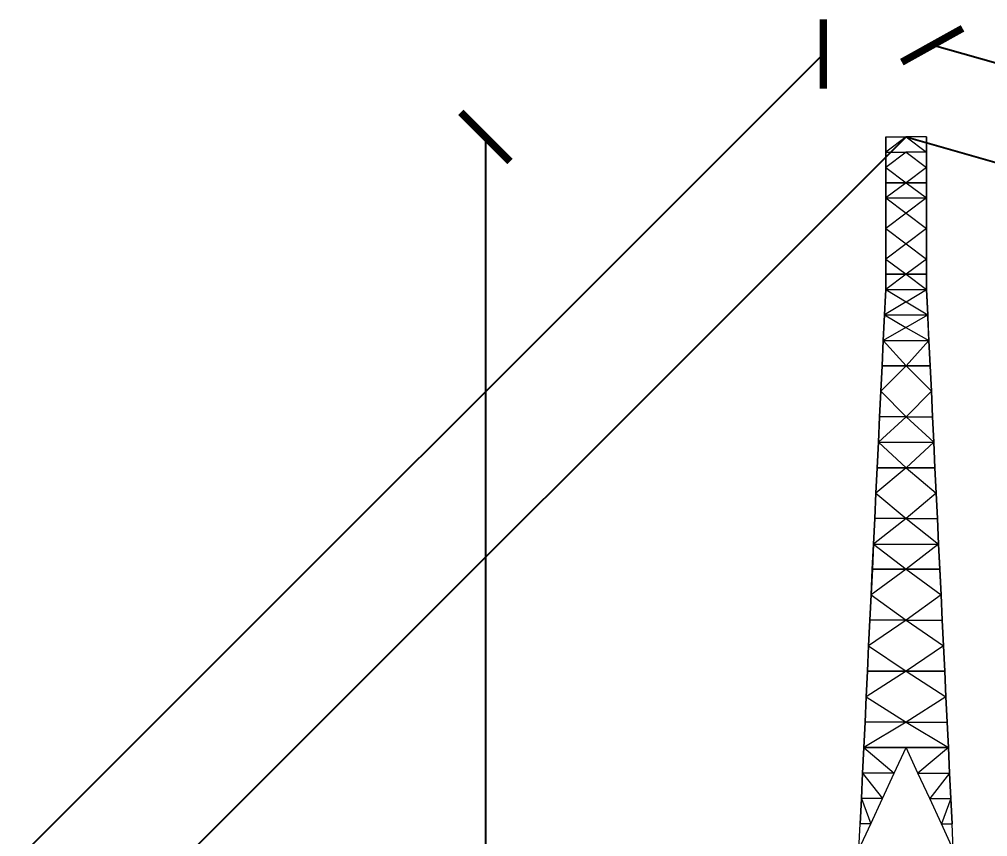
# Model space of a CAD drawing. Header units: millimetres. Extents: x 674 to 5889, y -153 to 3954.
# Drawn here: x 1810.96 to 1860.22, y 1740.87 to 1782.48 of the extents above; entities that cross this region are included whole.
import ezdxf

# ---------------------------------------------------------------- set-up
doc = ezdxf.new("R2010")
doc.units = ezdxf.units.MM
doc.layers.add('Dimensions', color=7, linetype='Continuous')
doc.layers.add('Ropes', color=3, linetype='Continuous')
doc.layers.add('Towers', color=1, linetype='Continuous', lineweight=0)
doc.styles.get("Standard").update_dxf_attribs({"font": 'arial.ttf'})
doc.dimstyles.new('ISO-25', dxfattribs={"dimtxt": 2.5, "dimasz": 2.5, "dimexe": 1.25, "dimexo": 0.625, "dimtad": 1, "dimtxsty": 'Standard', "dimcen": 2.5, "dimadec": 0, "dimazin": 0, "dimtfac": 1, "dimtmove": 0, "dimatfit": 3, "dimfxl": 1, "dimarcsym": 0})

# ---------------------------------------------------------------- blocks, each defined once
blk = doc.blocks.new('_ArchTick')
at = {"color": 0, "linetype": 'ByBlock', "const_width": 0.15}
blk.add_lwpolyline([(-0.5, -0.5), (0.5, 0.5)], dxfattribs=at)
blk = doc.blocks.new('*D10')
at = {"layer": 'Defpoints', "color": 0, "transparency": 16777216}
for p in [(1856.072, 1776.501), (1834.668, 1661.501), (1856.072, 1661.501)]:
    blk.add_point(p, dxfattribs=at)
at = {"layer": 'Dimensions', "color": 0, "lineweight": -2, "transparency": 16777216}
blk.add_line((1834.668, 1776.501), (1834.668, 1661.501), dxfattribs=at)
at = {"layer": 'Dimensions', "color": 0, "lineweight": -2, "transparency": 16777216, "xscale": 2.5, "yscale": 2.5, "zscale": 2.5}
for p, rotation in [((1834.668, 1776.501), 90), ((1834.668, 1661.501), 270)]:
    blk.add_blockref('_ArchTick', p, dxfattribs=dict(at, rotation=rotation))
at = {"layer": 'Dimensions', "color": 0, "transparency": 16777216, "insert": (1831.745, 1719.001), "char_height": 4.5, "attachment_point": 5, "rotation": 90}
blk.add_mtext('115m', dxfattribs=at)
blk = doc.blocks.new('*D12')
at = {"layer": 'Defpoints', "color": 0, "transparency": 16777216}
for p in [(1857.4, 1781.166), (1856.072, 1776.501), (1970.972, 1743.801)]:
    blk.add_point(p, dxfattribs=at)
at = {"layer": 'Dimensions', "color": 0, "lineweight": -2, "transparency": 16777216}
blk.add_line((1972.3, 1748.466), (1857.4, 1781.166), dxfattribs=at)
at = {"layer": 'Dimensions', "color": 0, "lineweight": -2, "transparency": 16777216, "xscale": 2.5, "yscale": 2.5, "zscale": 2.5}
for p, rotation in [((1857.4, 1781.166), 164.1138960194551), ((1972.3, 1748.466), 344.1138960194551)]:
    blk.add_blockref('_ArchTick', p, dxfattribs=dict(at, rotation=rotation))
at = {"layer": 'Dimensions', "color": 0, "transparency": 16777216, "insert": (1915.65, 1767.627), "char_height": 4.5, "attachment_point": 5, "rotation": 344.1139}
blk.add_mtext('119.5m', dxfattribs=at)
blk = doc.blocks.new('*D13')
at = {"layer": 'Defpoints', "color": 0, "transparency": 16777216}
for p in [(1970.972, 1754.001), (1855.33, 1721.966), (1856.072, 1719.494)]:
    blk.add_point(p, dxfattribs=at)
at = {"layer": 'Dimensions', "color": 0, "lineweight": -2, "transparency": 16777216}
blk.add_line((1970.23, 1756.473), (1855.33, 1721.966), dxfattribs=at)
at = {"layer": 'Dimensions', "color": 0, "lineweight": -2, "transparency": 16777216, "xscale": 2.5, "yscale": 2.5, "zscale": 2.5}
for p, rotation in [((1970.23, 1756.473), 16.71614301521846), ((1855.33, 1721.966), 196.7161430152185)]:
    blk.add_blockref('_ArchTick', p, dxfattribs=dict(at, rotation=rotation))
at = {"layer": 'Dimensions', "color": 0, "transparency": 16777216, "insert": (1911.939, 1742.018), "char_height": 4.5, "attachment_point": 5, "rotation": 16.7161}
blk.add_mtext('120m', dxfattribs=at)
blk = doc.blocks.new('*D20')
at = {"layer": 'Defpoints', "color": 0, "transparency": 16777216}
for p in [(1851.857, 1780.717), (1856.072, 1776.501), (1741.072, 1661.501)]:
    blk.add_point(p, dxfattribs=at)
at = {"layer": 'Dimensions', "color": 0, "lineweight": -2, "transparency": 16777216}
blk.add_line((1736.857, 1665.717), (1851.857, 1780.717), dxfattribs=at)
at = {"layer": 'Dimensions', "color": 0, "lineweight": -2, "transparency": 16777216, "xscale": 2.5, "yscale": 2.5, "zscale": 2.5}
for p, rotation in [((1851.857, 1780.717), 44.99999999999603), ((1736.857, 1665.717), 224.999999999996)]:
    blk.add_blockref('_ArchTick', p, dxfattribs=dict(at, rotation=rotation))
at = {"layer": 'Dimensions', "color": 0, "transparency": 16777216, "insert": (1792.29, 1725.284), "char_height": 4.5, "attachment_point": 5, "rotation": 45}
blk.add_mtext('162.6m', dxfattribs=at)

msp = doc.modelspace()

# ---------------------------------------------------------------- linework, layer by layer
at = {"layer": 'Ropes'}
for q in [(1741.072, 1661.501), (1970.972, 1743.801)]:
    msp.add_line((1856.072, 1776.501), q, dxfattribs=at)
at = {"layer": 'Towers'}
for p, q in [((1856.072, 1776.501), (1855.036, 1775.724)), ((1855.036, 1776.501), (1856.072, 1776.501)), ((1856.072, 1776.501), (1855.036, 1775.724)), ((1855.036, 1776.501), (1856.072, 1776.501)), ((1855.036, 1776.501), (1855.036, 1775.724)), ((1855.036, 1775.724), (1855.036, 1776.501)), ((1855.036, 1776.501), (1855.036, 1775.724)), ((1855.036, 1775.724), (1855.036, 1776.501)), ((1856.072, 1776.501), (1857.109, 1775.724)), ((1857.109, 1776.501), (1856.072, 1776.501)), ((1856.072, 1776.501), (1857.109, 1775.724)), ((1857.109, 1776.501), (1856.072, 1776.501)), ((1857.109, 1776.501), (1857.109, 1775.724)), ((1857.109, 1775.724), (1857.109, 1776.501)), ((1857.109, 1776.501), (1857.109, 1775.724)), ((1857.109, 1775.724), (1857.109, 1776.501)), ((1856.072, 1775.724), (1855.036, 1774.946)), ((1855.036, 1775.724), (1856.072, 1775.724)), ((1856.072, 1775.724), (1855.036, 1774.946)), ((1855.036, 1775.724), (1856.072, 1775.724)), ((1855.036, 1775.724), (1855.036, 1774.946)), ((1855.036, 1774.946), (1855.036, 1775.724)), ((1855.036, 1775.724), (1855.036, 1774.946)), ((1855.036, 1774.946), (1855.036, 1775.724)), ((1856.072, 1775.724), (1857.109, 1774.946)), ((1857.109, 1775.724), (1856.072, 1775.724)), ((1856.072, 1775.724), (1857.109, 1774.946)), ((1857.109, 1775.724), (1856.072, 1775.724)), ((1857.109, 1775.724), (1857.109, 1774.946)), ((1857.109, 1774.946), (1857.109, 1775.724)), ((1857.109, 1775.724), (1857.109, 1774.946)), ((1857.109, 1774.946), (1857.109, 1775.724)), ((1855.036, 1774.946), (1856.072, 1774.169)), ((1855.036, 1774.946), (1856.072, 1774.169)), ((1855.036, 1774.946), (1855.036, 1774.169)), ((1855.036, 1774.169), (1855.036, 1774.946)), ((1855.036, 1774.946), (1855.036, 1774.169)), ((1855.036, 1774.169), (1855.036, 1774.946)), ((1857.109, 1774.946), (1856.072, 1774.169)), ((1857.109, 1774.946), (1856.072, 1774.169)), ((1857.109, 1774.946), (1857.109, 1774.169)), ((1857.109, 1774.169), (1857.109, 1774.946)), ((1857.109, 1774.946), (1857.109, 1774.169)), ((1857.109, 1774.169), (1857.109, 1774.946)), ((1856.072, 1774.169), (1855.036, 1774.169)), ((1855.036, 1774.169), (1856.072, 1774.169)), ((1855.036, 1774.169), (1856.072, 1774.169)), ((1856.072, 1774.169), (1855.036, 1773.392)), ((1855.036, 1774.169), (1856.072, 1774.169)), ((1856.072, 1774.169), (1855.036, 1773.392)), ((1855.036, 1774.169), (1855.036, 1773.392)), ((1855.036, 1773.392), (1855.036, 1774.169)), ((1855.036, 1774.169), (1855.036, 1773.392)), ((1855.036, 1773.392), (1855.036, 1774.169)), ((1857.109, 1774.169), (1856.072, 1774.169)), ((1856.072, 1774.169), (1857.109, 1774.169)), ((1856.072, 1774.169), (1857.109, 1774.169)), ((1856.072, 1774.169), (1857.109, 1773.392)), ((1856.072, 1774.169), (1857.109, 1774.169)), ((1856.072, 1774.169), (1857.109, 1773.392)), ((1857.109, 1774.169), (1857.109, 1773.392)), ((1857.109, 1773.392), (1857.109, 1774.169)), ((1857.109, 1774.169), (1857.109, 1773.392)), ((1857.109, 1773.392), (1857.109, 1774.169)), ((1855.036, 1773.392), (1857.109, 1773.392)), ((1855.036, 1773.392), (1856.072, 1772.614)), ((1855.036, 1773.392), (1857.109, 1773.392)), ((1855.036, 1773.392), (1856.072, 1772.614)), ((1855.036, 1773.392), (1855.036, 1772.614)), ((1855.036, 1771.837), (1855.036, 1773.392)), ((1855.036, 1773.392), (1855.036, 1772.614)), ((1855.036, 1771.837), (1855.036, 1773.392)), ((1857.109, 1773.392), (1856.072, 1772.614)), ((1857.109, 1773.392), (1856.072, 1772.614)), ((1857.109, 1773.392), (1857.109, 1772.614)), ((1857.109, 1771.837), (1857.109, 1773.392)), ((1857.109, 1773.392), (1857.109, 1772.614)), ((1857.109, 1771.837), (1857.109, 1773.392)), ((1856.072, 1772.614), (1855.036, 1771.837)), ((1856.072, 1772.614), (1855.036, 1771.837)), ((1855.036, 1772.614), (1855.036, 1771.837)), ((1855.036, 1772.614), (1855.036, 1771.837)), ((1856.072, 1772.614), (1857.109, 1771.837)), ((1856.072, 1772.614), (1857.109, 1771.837)), ((1857.109, 1772.614), (1857.109, 1771.837)), ((1857.109, 1772.614), (1857.109, 1771.837)), ((1855.036, 1771.837), (1856.072, 1771.06)), ((1855.036, 1771.837), (1856.072, 1771.06)), ((1855.036, 1771.837), (1855.036, 1771.06)), ((1855.036, 1770.282), (1855.036, 1771.837)), ((1855.036, 1771.837), (1855.036, 1771.06)), ((1855.036, 1770.282), (1855.036, 1771.837)), ((1857.109, 1771.837), (1856.072, 1771.06)), ((1857.109, 1771.837), (1856.072, 1771.06)), ((1857.109, 1771.837), (1857.109, 1771.06)), ((1857.109, 1770.282), (1857.109, 1771.837)), ((1857.109, 1771.837), (1857.109, 1771.06)), ((1857.109, 1770.282), (1857.109, 1771.837)), ((1856.072, 1771.06), (1855.036, 1770.282)), ((1856.072, 1771.06), (1855.036, 1770.282)), ((1855.036, 1771.06), (1855.036, 1770.282)), ((1855.036, 1771.06), (1855.036, 1770.282)), ((1856.072, 1771.06), (1857.109, 1770.282)), ((1856.072, 1771.06), (1857.109, 1770.282)), ((1857.109, 1771.06), (1857.109, 1770.282)), ((1857.109, 1771.06), (1857.109, 1770.282)), ((1855.036, 1770.282), (1856.072, 1769.505)), ((1855.036, 1770.282), (1856.072, 1769.505)), ((1855.036, 1770.282), (1855.036, 1769.505)), ((1855.036, 1769.505), (1855.036, 1770.282)), ((1855.036, 1770.282), (1855.036, 1769.505)), ((1855.036, 1769.505), (1855.036, 1770.282)), ((1857.109, 1770.282), (1856.072, 1769.505)), ((1857.109, 1770.282), (1856.072, 1769.505)), ((1857.109, 1770.282), (1857.109, 1769.505)), ((1857.109, 1769.505), (1857.109, 1770.282)), ((1857.109, 1770.282), (1857.109, 1769.505)), ((1857.109, 1769.505), (1857.109, 1770.282)), ((1856.072, 1769.505), (1855.036, 1769.505)), ((1855.036, 1769.505), (1856.072, 1769.505)), ((1856.072, 1769.505), (1855.036, 1768.728)), ((1856.072, 1769.505), (1855.036, 1769.505)), ((1856.072, 1769.505), (1855.036, 1768.728)), ((1856.072, 1769.505), (1855.036, 1769.505)), ((1855.036, 1769.505), (1855.036, 1768.728)), ((1855.036, 1768.728), (1855.036, 1769.505)), ((1855.036, 1769.505), (1855.036, 1768.728)), ((1855.036, 1768.728), (1855.036, 1769.505)), ((1857.109, 1769.505), (1856.072, 1769.505)), ((1856.072, 1769.505), (1857.109, 1769.505)), ((1856.072, 1769.505), (1857.109, 1768.728)), ((1856.072, 1769.505), (1857.109, 1769.505)), ((1856.072, 1769.505), (1857.109, 1768.728)), ((1856.072, 1769.505), (1857.109, 1769.505)), ((1857.109, 1769.505), (1857.109, 1768.728)), ((1857.109, 1768.728), (1857.109, 1769.505)), ((1857.109, 1769.505), (1857.109, 1768.728)), ((1857.109, 1768.728), (1857.109, 1769.505)), ((1854.974, 1767.432), (1855.036, 1768.728)), ((1854.974, 1767.432), (1855.036, 1768.728)), ((1855.006, 1768.1), (1855.036, 1768.728)), ((1855.036, 1768.728), (1855.006, 1768.1)), ((1855.036, 1768.728), (1857.109, 1768.728)), ((1855.036, 1768.728), (1856.074, 1768.1)), ((1855.036, 1768.728), (1857.109, 1768.728)), ((1855.036, 1768.728), (1856.074, 1768.1)), ((1856.074, 1768.1), (1857.109, 1768.728)), ((1856.074, 1768.1), (1857.109, 1768.728)), ((1857.139, 1768.1), (1857.109, 1768.728)), ((1857.171, 1767.432), (1857.109, 1768.728)), ((1857.109, 1768.728), (1857.139, 1768.1)), ((1857.171, 1767.432), (1857.109, 1768.728)), ((1856.074, 1768.1), (1854.974, 1767.432)), ((1856.074, 1768.1), (1854.974, 1767.432)), ((1855.006, 1768.1), (1854.974, 1767.432)), ((1855.006, 1768.1), (1854.974, 1767.432)), ((1856.074, 1768.1), (1857.171, 1767.432)), ((1856.074, 1768.1), (1857.171, 1767.432)), ((1857.139, 1768.1), (1857.171, 1767.432)), ((1857.139, 1768.1), (1857.171, 1767.432)), ((1854.912, 1766.136), (1854.974, 1767.432)), ((1854.912, 1766.136), (1854.974, 1767.432)), ((1854.944, 1766.799), (1854.974, 1767.432)), ((1854.974, 1767.432), (1854.944, 1766.799)), ((1854.974, 1767.432), (1857.171, 1767.432)), ((1854.974, 1767.432), (1856.063, 1766.799)), ((1854.974, 1767.432), (1857.171, 1767.432)), ((1854.974, 1767.432), (1856.063, 1766.799)), ((1856.063, 1766.799), (1857.171, 1767.432)), ((1856.063, 1766.799), (1857.171, 1767.432)), ((1857.201, 1766.799), (1857.171, 1767.432)), ((1857.233, 1766.136), (1857.171, 1767.432)), ((1857.171, 1767.432), (1857.201, 1766.799)), ((1857.233, 1766.136), (1857.171, 1767.432)), ((1856.063, 1766.799), (1854.912, 1766.136)), ((1856.063, 1766.799), (1854.912, 1766.136)), ((1854.944, 1766.799), (1854.912, 1766.136)), ((1854.944, 1766.799), (1854.912, 1766.136)), ((1856.063, 1766.799), (1857.233, 1766.136)), ((1856.063, 1766.799), (1857.233, 1766.136)), ((1857.201, 1766.799), (1857.233, 1766.136)), ((1857.201, 1766.799), (1857.233, 1766.136)), ((1854.912, 1766.136), (1854.85, 1764.843)), ((1854.85, 1764.841), (1854.912, 1766.136)), ((1854.912, 1766.136), (1854.85, 1764.843)), ((1854.85, 1764.841), (1854.912, 1766.136)), ((1854.912, 1766.136), (1857.233, 1766.136)), ((1854.912, 1766.136), (1856.072, 1764.843)), ((1854.912, 1766.136), (1857.233, 1766.136)), ((1854.912, 1766.136), (1856.072, 1764.843)), ((1857.233, 1766.136), (1856.072, 1764.843)), ((1857.233, 1766.136), (1856.072, 1764.843)), ((1857.233, 1766.136), (1857.295, 1764.843)), ((1857.295, 1764.841), (1857.233, 1766.136)), ((1857.233, 1766.136), (1857.295, 1764.843)), ((1857.295, 1764.841), (1857.233, 1766.136)), ((1856.072, 1764.843), (1854.788, 1763.545)), ((1856.072, 1764.843), (1854.788, 1763.545)), ((1854.85, 1764.843), (1854.788, 1763.545)), ((1854.85, 1764.843), (1854.788, 1763.545)), ((1854.788, 1763.545), (1854.85, 1764.841)), ((1854.788, 1763.545), (1854.85, 1764.841)), ((1856.072, 1764.843), (1854.85, 1764.843)), ((1854.85, 1764.843), (1856.072, 1764.843)), ((1856.072, 1764.843), (1854.85, 1764.841)), ((1856.072, 1764.843), (1854.85, 1764.841)), ((1854.85, 1764.843), (1854.85, 1764.841)), ((1854.85, 1764.843), (1854.85, 1764.841)), ((1857.295, 1764.843), (1856.072, 1764.843)), ((1856.072, 1764.843), (1857.295, 1764.843)), ((1856.072, 1764.843), (1857.295, 1764.841)), ((1856.072, 1764.843), (1857.357, 1763.545)), ((1856.072, 1764.843), (1857.295, 1764.841)), ((1856.072, 1764.843), (1857.357, 1763.545)), ((1857.295, 1764.843), (1857.295, 1764.841)), ((1857.295, 1764.843), (1857.357, 1763.545)), ((1857.295, 1764.843), (1857.295, 1764.841)), ((1857.295, 1764.843), (1857.357, 1763.545)), ((1857.357, 1763.545), (1857.295, 1764.841)), ((1857.357, 1763.545), (1857.295, 1764.841)), ((1854.788, 1763.545), (1854.726, 1762.25)), ((1854.726, 1762.249), (1854.788, 1763.545)), ((1854.788, 1763.545), (1854.726, 1762.25)), ((1854.726, 1762.249), (1854.788, 1763.545)), ((1854.788, 1763.545), (1856.072, 1762.25)), ((1854.788, 1763.545), (1856.072, 1762.25)), ((1857.357, 1763.545), (1856.072, 1762.25)), ((1857.357, 1763.545), (1856.072, 1762.25)), ((1857.357, 1763.545), (1857.419, 1762.25)), ((1857.419, 1762.249), (1857.357, 1763.545)), ((1857.357, 1763.545), (1857.419, 1762.25)), ((1857.419, 1762.249), (1857.357, 1763.545)), ((1856.072, 1762.25), (1854.664, 1760.954)), ((1856.072, 1762.25), (1854.664, 1760.954)), ((1854.726, 1762.25), (1854.664, 1760.954)), ((1854.726, 1762.25), (1854.664, 1760.954)), ((1854.664, 1760.954), (1854.726, 1762.249)), ((1854.664, 1760.954), (1854.726, 1762.249)), ((1856.072, 1762.25), (1854.726, 1762.249)), ((1856.072, 1762.25), (1854.726, 1762.249)), ((1854.726, 1762.25), (1854.726, 1762.249)), ((1854.726, 1762.25), (1854.726, 1762.249)), ((1856.072, 1762.25), (1857.419, 1762.249)), ((1856.072, 1762.25), (1857.481, 1760.954)), ((1856.072, 1762.25), (1857.419, 1762.249)), ((1856.072, 1762.25), (1857.481, 1760.954)), ((1857.419, 1762.25), (1857.419, 1762.249)), ((1857.419, 1762.25), (1857.481, 1760.954)), ((1857.419, 1762.25), (1857.419, 1762.249)), ((1857.419, 1762.25), (1857.481, 1760.954)), ((1857.481, 1760.954), (1857.419, 1762.249)), ((1857.481, 1760.954), (1857.419, 1762.249)), ((1854.664, 1760.954), (1854.602, 1759.656)), ((1854.602, 1759.658), (1854.664, 1760.954)), ((1854.664, 1760.954), (1854.602, 1759.656)), ((1854.602, 1759.658), (1854.664, 1760.954)), ((1854.664, 1760.954), (1857.481, 1760.954)), ((1854.664, 1760.954), (1856.072, 1759.656)), ((1854.664, 1760.954), (1857.481, 1760.954)), ((1854.664, 1760.954), (1856.072, 1759.656)), ((1857.481, 1760.954), (1856.072, 1759.656)), ((1857.481, 1760.954), (1856.072, 1759.656)), ((1857.481, 1760.954), (1857.543, 1759.656)), ((1857.543, 1759.658), (1857.481, 1760.954)), ((1857.481, 1760.954), (1857.543, 1759.656)), ((1857.543, 1759.658), (1857.481, 1760.954)), ((1854.54, 1758.363), (1854.602, 1759.658)), ((1854.54, 1758.363), (1854.602, 1759.658)), ((1856.072, 1759.656), (1854.54, 1758.363)), ((1856.072, 1759.656), (1854.54, 1758.363)), ((1854.602, 1759.656), (1854.54, 1758.363)), ((1854.602, 1759.656), (1854.54, 1758.363)), ((1856.072, 1759.656), (1854.602, 1759.658)), ((1856.072, 1759.656), (1854.602, 1759.658)), ((1854.602, 1759.656), (1854.602, 1759.658)), ((1854.602, 1759.656), (1854.602, 1759.658)), ((1856.072, 1759.656), (1854.602, 1759.656)), ((1854.602, 1759.656), (1856.072, 1759.656)), ((1856.072, 1759.656), (1857.543, 1759.658)), ((1856.072, 1759.656), (1857.543, 1759.658)), ((1857.543, 1759.656), (1856.072, 1759.656)), ((1856.072, 1759.656), (1857.543, 1759.656)), ((1856.072, 1759.656), (1857.605, 1758.363)), ((1856.072, 1759.656), (1857.605, 1758.363)), ((1857.543, 1759.656), (1857.543, 1759.658)), ((1857.605, 1758.363), (1857.543, 1759.658)), ((1857.543, 1759.656), (1857.543, 1759.658)), ((1857.605, 1758.363), (1857.543, 1759.658)), ((1857.543, 1759.656), (1857.605, 1758.363)), ((1857.543, 1759.656), (1857.605, 1758.363)), ((1854.54, 1758.363), (1854.478, 1757.07)), ((1854.478, 1757.067), (1854.54, 1758.363)), ((1854.54, 1758.363), (1854.478, 1757.07)), ((1854.478, 1757.067), (1854.54, 1758.363)), ((1854.54, 1758.363), (1856.072, 1757.07)), ((1854.54, 1758.363), (1856.072, 1757.07)), ((1857.605, 1758.363), (1856.072, 1757.07)), ((1857.605, 1758.363), (1856.072, 1757.07)), ((1857.605, 1758.363), (1857.666, 1757.07)), ((1857.666, 1757.067), (1857.605, 1758.363)), ((1857.605, 1758.363), (1857.666, 1757.07)), ((1857.666, 1757.067), (1857.605, 1758.363)), ((1856.072, 1757.07), (1854.416, 1755.771)), ((1856.072, 1757.07), (1854.416, 1755.771)), ((1854.478, 1757.07), (1854.416, 1755.771)), ((1854.478, 1757.07), (1854.416, 1755.771)), ((1854.416, 1755.771), (1854.478, 1757.067)), ((1854.416, 1755.771), (1854.478, 1757.067)), ((1856.072, 1757.07), (1854.478, 1757.067)), ((1856.072, 1757.07), (1854.478, 1757.067)), ((1854.478, 1757.07), (1854.478, 1757.067)), ((1854.478, 1757.07), (1854.478, 1757.067)), ((1856.072, 1757.07), (1857.666, 1757.067)), ((1856.072, 1757.07), (1857.728, 1755.771)), ((1856.072, 1757.07), (1857.666, 1757.067)), ((1856.072, 1757.07), (1857.728, 1755.771)), ((1857.666, 1757.07), (1857.666, 1757.067)), ((1857.666, 1757.07), (1857.728, 1755.771)), ((1857.666, 1757.07), (1857.666, 1757.067)), ((1857.666, 1757.07), (1857.728, 1755.771)), ((1857.728, 1755.771), (1857.666, 1757.067)), ((1857.728, 1755.771), (1857.666, 1757.067)), ((1854.354, 1754.476), (1854.416, 1755.771)), ((1854.354, 1754.476), (1854.416, 1755.771)), ((1854.416, 1755.771), (1854.355, 1754.487)), ((1854.416, 1755.771), (1854.355, 1754.487)), ((1854.416, 1755.771), (1857.728, 1755.771)), ((1854.416, 1755.771), (1856.072, 1754.487)), ((1854.416, 1755.771), (1857.728, 1755.771)), ((1854.416, 1755.771), (1856.072, 1754.487)), ((1857.728, 1755.771), (1856.073, 1754.487)), ((1857.728, 1755.771), (1856.073, 1754.487)), ((1857.728, 1755.771), (1857.79, 1754.487)), ((1857.79, 1754.476), (1857.728, 1755.771)), ((1857.728, 1755.771), (1857.79, 1754.487)), ((1857.79, 1754.476), (1857.728, 1755.771)), ((1856.072, 1754.487), (1854.292, 1753.18)), ((1856.072, 1754.487), (1854.292, 1753.18)), ((1854.355, 1754.487), (1854.292, 1753.18)), ((1854.355, 1754.487), (1854.292, 1753.18)), ((1854.292, 1753.18), (1854.354, 1754.476)), ((1854.292, 1753.18), (1854.354, 1754.476)), ((1856.072, 1754.487), (1854.354, 1754.476)), ((1856.072, 1754.487), (1854.354, 1754.476)), ((1854.355, 1754.487), (1854.354, 1754.476)), ((1854.355, 1754.487), (1854.354, 1754.476)), ((1856.073, 1754.487), (1854.355, 1754.487)), ((1854.355, 1754.487), (1856.072, 1754.487)), ((1856.072, 1754.487), (1857.79, 1754.487)), ((1857.79, 1754.487), (1856.073, 1754.487)), ((1856.073, 1754.487), (1857.79, 1754.476)), ((1856.073, 1754.487), (1857.852, 1753.18)), ((1856.073, 1754.487), (1857.79, 1754.476)), ((1856.073, 1754.487), (1857.852, 1753.18)), ((1857.79, 1754.487), (1857.79, 1754.476)), ((1857.79, 1754.487), (1857.852, 1753.18)), ((1857.79, 1754.487), (1857.79, 1754.476)), ((1857.79, 1754.487), (1857.852, 1753.18)), ((1857.852, 1753.18), (1857.79, 1754.476)), ((1857.852, 1753.18), (1857.79, 1754.476)), ((1854.292, 1753.18), (1854.23, 1751.885)), ((1854.23, 1751.885), (1854.292, 1753.18)), ((1854.292, 1753.18), (1854.23, 1751.885)), ((1854.23, 1751.885), (1854.292, 1753.18)), ((1854.292, 1753.18), (1856.072, 1751.885)), ((1854.292, 1753.18), (1856.072, 1751.885)), ((1857.852, 1753.18), (1856.072, 1751.885)), ((1857.852, 1753.18), (1856.072, 1751.885)), ((1857.852, 1753.18), (1857.914, 1751.885)), ((1857.914, 1751.885), (1857.852, 1753.18)), ((1857.852, 1753.18), (1857.914, 1751.885)), ((1857.914, 1751.885), (1857.852, 1753.18)), ((1856.072, 1751.885), (1854.168, 1750.589)), ((1856.072, 1751.885), (1854.168, 1750.589)), ((1854.23, 1751.885), (1854.168, 1750.589)), ((1854.168, 1750.589), (1854.23, 1751.885)), ((1854.23, 1751.885), (1854.168, 1750.589)), ((1854.168, 1750.589), (1854.23, 1751.885)), ((1856.072, 1751.885), (1854.23, 1751.885)), ((1856.072, 1751.885), (1854.23, 1751.885)), ((1854.23, 1751.885), (1854.23, 1751.885)), ((1854.23, 1751.885), (1854.23, 1751.885)), ((1856.072, 1751.885), (1857.914, 1751.885)), ((1856.072, 1751.885), (1857.976, 1750.589)), ((1856.072, 1751.885), (1857.914, 1751.885)), ((1856.072, 1751.885), (1857.976, 1750.589)), ((1857.914, 1751.885), (1857.914, 1751.885)), ((1857.914, 1751.885), (1857.976, 1750.589)), ((1857.976, 1750.589), (1857.914, 1751.885)), ((1857.914, 1751.885), (1857.914, 1751.885)), ((1857.914, 1751.885), (1857.976, 1750.589)), ((1857.976, 1750.589), (1857.914, 1751.885)), ((1854.106, 1749.293), (1854.168, 1750.589)), ((1854.106, 1749.293), (1854.168, 1750.589)), ((1854.168, 1750.589), (1854.107, 1749.305)), ((1854.168, 1750.589), (1854.107, 1749.305)), ((1854.168, 1750.589), (1856.072, 1749.305)), ((1854.168, 1750.589), (1856.072, 1749.305)), ((1857.976, 1750.589), (1856.073, 1749.305)), ((1857.976, 1750.589), (1856.073, 1749.305)), ((1857.976, 1750.589), (1858.038, 1749.305)), ((1858.038, 1749.293), (1857.976, 1750.589)), ((1857.976, 1750.589), (1858.038, 1749.305)), ((1858.038, 1749.293), (1857.976, 1750.589)), ((1856.072, 1749.305), (1854.044, 1747.998)), ((1856.072, 1749.305), (1854.044, 1747.998)), ((1854.107, 1749.305), (1854.044, 1747.998)), ((1854.107, 1749.305), (1854.044, 1747.998)), ((1854.044, 1747.998), (1854.106, 1749.293)), ((1854.044, 1747.998), (1854.106, 1749.293)), ((1856.072, 1749.305), (1854.106, 1749.293)), ((1856.072, 1749.305), (1854.106, 1749.293)), ((1854.107, 1749.305), (1854.106, 1749.293)), ((1854.107, 1749.305), (1854.106, 1749.293)), ((1856.073, 1749.305), (1854.107, 1749.305)), ((1854.107, 1749.305), (1856.072, 1749.305)), ((1856.072, 1749.305), (1858.038, 1749.305)), ((1858.038, 1749.305), (1856.073, 1749.305)), ((1856.073, 1749.305), (1858.038, 1749.293)), ((1856.073, 1749.305), (1858.1, 1747.998)), ((1856.073, 1749.305), (1858.038, 1749.293)), ((1856.073, 1749.305), (1858.1, 1747.998)), ((1858.038, 1749.305), (1858.038, 1749.293)), ((1858.038, 1749.305), (1858.1, 1747.998)), ((1858.038, 1749.305), (1858.038, 1749.293)), ((1858.038, 1749.305), (1858.1, 1747.998)), ((1858.1, 1747.998), (1858.038, 1749.293)), ((1858.1, 1747.998), (1858.038, 1749.293)), ((1854.044, 1747.998), (1853.982, 1746.697)), ((1853.982, 1746.702), (1854.044, 1747.998)), ((1854.044, 1747.998), (1853.982, 1746.697)), ((1853.982, 1746.702), (1854.044, 1747.998)), ((1854.044, 1747.998), (1856.073, 1746.697)), ((1854.044, 1747.998), (1856.073, 1746.697)), ((1858.1, 1747.998), (1856.072, 1746.697)), ((1858.1, 1747.998), (1856.072, 1746.697)), ((1858.1, 1747.998), (1858.162, 1746.697)), ((1858.162, 1746.702), (1858.1, 1747.998)), ((1858.1, 1747.998), (1858.162, 1746.697)), ((1858.162, 1746.702), (1858.1, 1747.998)), ((1853.92, 1745.407), (1853.982, 1746.702)), ((1853.92, 1745.407), (1853.982, 1746.702)), ((1856.073, 1746.697), (1853.92, 1745.407)), ((1856.073, 1746.697), (1853.92, 1745.407)), ((1853.982, 1746.697), (1853.92, 1745.407)), ((1853.982, 1746.697), (1853.92, 1745.407)), ((1856.073, 1746.697), (1853.982, 1746.702)), ((1856.073, 1746.697), (1853.982, 1746.702)), ((1853.982, 1746.697), (1853.982, 1746.702)), ((1853.982, 1746.697), (1853.982, 1746.702)), ((1856.072, 1746.697), (1858.162, 1746.702)), ((1856.072, 1746.697), (1858.162, 1746.702)), ((1856.072, 1746.697), (1858.224, 1745.407)), ((1856.072, 1746.697), (1858.224, 1745.407)), ((1858.162, 1746.697), (1858.162, 1746.702)), ((1858.224, 1745.407), (1858.162, 1746.702)), ((1858.162, 1746.697), (1858.162, 1746.702)), ((1858.224, 1745.407), (1858.162, 1746.702)), ((1858.162, 1746.697), (1858.224, 1745.407)), ((1858.162, 1746.697), (1858.224, 1745.407)), ((1853.858, 1744.11), (1853.921, 1745.408)), ((1853.858, 1744.11), (1853.921, 1745.408)), ((1853.92, 1745.407), (1853.858, 1744.11)), ((1853.92, 1745.407), (1853.858, 1744.11)), ((1853.859, 1744.111), (1853.92, 1745.407)), ((1853.859, 1744.111), (1853.92, 1745.407)), ((1856.072, 1745.408), (1853.92, 1745.407)), ((1856.072, 1745.408), (1853.92, 1745.407)), ((1853.921, 1745.408), (1853.92, 1745.407)), ((1853.921, 1745.408), (1853.92, 1745.407)), ((1853.92, 1745.407), (1855.472, 1744.11)), ((1853.92, 1745.407), (1855.472, 1744.11)), ((1856.072, 1745.408), (1853.921, 1745.408)), ((1853.921, 1745.408), (1856.072, 1745.408)), ((1855.472, 1744.11), (1856.072, 1745.408)), ((1855.472, 1744.11), (1856.072, 1745.408)), ((1858.224, 1745.408), (1856.072, 1745.408)), ((1856.072, 1745.408), (1858.224, 1745.408)), ((1856.072, 1745.408), (1858.224, 1745.407)), ((1856.673, 1744.11), (1856.072, 1745.408)), ((1856.072, 1745.408), (1858.224, 1745.407)), ((1856.673, 1744.11), (1856.072, 1745.408)), ((1858.224, 1745.407), (1856.673, 1744.11)), ((1858.224, 1745.407), (1856.673, 1744.11)), ((1858.224, 1745.408), (1858.224, 1745.407)), ((1858.286, 1744.11), (1858.224, 1745.408)), ((1858.224, 1745.408), (1858.224, 1745.407)), ((1858.286, 1744.11), (1858.224, 1745.408)), ((1858.224, 1745.407), (1858.286, 1744.11)), ((1858.286, 1744.111), (1858.224, 1745.407)), ((1858.224, 1745.407), (1858.286, 1744.11)), ((1858.286, 1744.111), (1858.224, 1745.407)), ((1853.859, 1744.111), (1853.797, 1742.816)), ((1853.797, 1742.815), (1853.859, 1744.111)), ((1853.859, 1744.111), (1853.797, 1742.816)), ((1853.797, 1742.815), (1853.859, 1744.111)), ((1853.797, 1742.816), (1853.858, 1744.11)), ((1853.797, 1742.816), (1853.858, 1744.11)), ((1853.858, 1744.11), (1853.859, 1744.111)), ((1853.858, 1744.11), (1853.859, 1744.111)), ((1853.859, 1744.111), (1854.872, 1742.816)), ((1855.472, 1744.11), (1853.859, 1744.111)), ((1853.859, 1744.111), (1854.872, 1742.816)), ((1855.472, 1744.11), (1853.859, 1744.111)), ((1854.872, 1742.816), (1855.472, 1744.11)), ((1854.872, 1742.816), (1855.472, 1744.11)), ((1856.673, 1744.11), (1858.286, 1744.111)), ((1856.673, 1744.11), (1858.286, 1744.111)), ((1857.272, 1742.816), (1856.673, 1744.11)), ((1857.272, 1742.816), (1856.673, 1744.11)), ((1858.286, 1744.111), (1857.272, 1742.816)), ((1858.286, 1744.111), (1857.272, 1742.816)), ((1858.286, 1744.111), (1858.348, 1742.816)), ((1858.286, 1744.11), (1858.286, 1744.111)), ((1858.348, 1742.815), (1858.286, 1744.111)), ((1858.286, 1744.111), (1858.348, 1742.816)), ((1858.286, 1744.11), (1858.286, 1744.111)), ((1858.348, 1742.815), (1858.286, 1744.111)), ((1858.348, 1742.816), (1858.286, 1744.11)), ((1858.348, 1742.816), (1858.286, 1744.11)), ((1853.734, 1741.517), (1853.797, 1742.816)), ((1853.734, 1741.517), (1853.797, 1742.816)), ((1853.797, 1742.815), (1853.734, 1741.517)), ((1853.797, 1742.815), (1853.734, 1741.517)), ((1853.735, 1741.52), (1853.797, 1742.815)), ((1853.735, 1741.52), (1853.797, 1742.815)), ((1854.872, 1742.816), (1853.797, 1742.815)), ((1854.872, 1742.816), (1853.797, 1742.815)), ((1853.797, 1742.816), (1853.797, 1742.815)), ((1853.797, 1742.816), (1853.797, 1742.815)), ((1853.797, 1742.815), (1854.271, 1741.517)), ((1853.797, 1742.815), (1854.271, 1741.517)), ((1854.271, 1741.517), (1854.872, 1742.816)), ((1854.271, 1741.517), (1854.872, 1742.816)), ((1857.873, 1741.517), (1857.272, 1742.816)), ((1857.272, 1742.816), (1858.348, 1742.815)), ((1857.873, 1741.517), (1857.272, 1742.816)), ((1857.272, 1742.816), (1858.348, 1742.815)), ((1858.348, 1742.815), (1857.873, 1741.517)), ((1858.348, 1742.815), (1857.873, 1741.517)), ((1858.41, 1741.517), (1858.348, 1742.816)), ((1858.348, 1742.816), (1858.348, 1742.815)), ((1858.41, 1741.517), (1858.348, 1742.816)), ((1858.348, 1742.816), (1858.348, 1742.815)), ((1858.348, 1742.815), (1858.41, 1741.517)), ((1858.41, 1741.52), (1858.348, 1742.815)), ((1858.348, 1742.815), (1858.41, 1741.517)), ((1858.41, 1741.52), (1858.348, 1742.815)), ((1853.673, 1740.224), (1853.735, 1741.52)), ((1853.673, 1740.224), (1853.735, 1741.52)), ((1853.673, 1740.224), (1854.271, 1741.517)), ((1853.673, 1740.224), (1854.271, 1741.517)), ((1853.673, 1740.224), (1853.734, 1741.517)), ((1853.673, 1740.224), (1853.734, 1741.517)), ((1853.734, 1741.517), (1853.735, 1741.52)), ((1853.734, 1741.517), (1853.735, 1741.52)), ((1854.271, 1741.517), (1853.735, 1741.52)), ((1854.271, 1741.517), (1853.735, 1741.52)), ((1857.873, 1741.517), (1858.41, 1741.52)), ((1857.873, 1741.517), (1858.41, 1741.52)), ((1858.472, 1740.224), (1857.873, 1741.517)), ((1858.472, 1740.224), (1857.873, 1741.517)), ((1858.41, 1741.517), (1858.41, 1741.52)), ((1858.472, 1740.224), (1858.41, 1741.52)), ((1858.41, 1741.517), (1858.41, 1741.52)), ((1858.472, 1740.224), (1858.41, 1741.52)), ((1858.472, 1740.224), (1858.41, 1741.517)), ((1858.472, 1740.224), (1858.41, 1741.517))]:
    msp.add_line(p, q, dxfattribs=at)

# ---------------------------------------------------------------- dimensions: what is measured, and where the dimension line sits
at = {"layer": 'Dimensions'}
for p1, p2, distance, override, picture, middle in [((1741.072, 1661.501), (1856.072, 1776.501), 5.962, {"dimtxt": 4.5, "dimexe": 2, "dimexo": 3, "dimdec": 1, "dimdsep": 46, "dimpost": 'm', "dimblk1": 'ArchTick', "dimblk2": 'ArchTick', "dimsah": 1, "dimse1": 1, "dimse2": 1}, '*D20', (1792.29, 1725.284)), ((1970.972, 1743.801), (1856.072, 1776.501), -4.85, {"dimtxt": 4.5, "dimexe": 2, "dimexo": 3, "dimdec": 1, "dimdsep": 46, "dimpost": 'm', "dimblk1": 'ArchTick', "dimblk2": 'ArchTick', "dimsah": 1, "dimse1": 1, "dimse2": 1}, '*D12', (1915.65, 1767.627)), ((1970.972, 1754.001), (1856.072, 1719.494), -2.581, {"dimtxt": 4.5, "dimexe": 2, "dimexo": 3, "dimdec": 1, "dimpost": 'm', "dimblk1": 'ArchTick', "dimblk2": 'ArchTick', "dimsah": 1, "dimse1": 1, "dimse2": 1}, '*D13', (1911.939, 1742.018))]:
    dim = msp.add_aligned_dim(p1=p1, p2=p2, distance=distance, dimstyle='ISO-25', override=override, dxfattribs=at)
    dim.commit()
    dim.dimension.update_dxf_attribs({"geometry": picture, "text_midpoint": middle})
dim = msp.add_linear_dim(base=(1834.668, 1661.501), p1=(1856.072, 1776.501), p2=(1856.072, 1661.501), angle=90, dimstyle='ISO-25', override={"dimtxt": 4.5, "dimexe": 2, "dimexo": 3, "dimdec": 1, "dimdsep": 46, "dimpost": 'm', "dimblk1": 'ArchTick', "dimblk2": 'ArchTick', "dimsah": 1, "dimse1": 1, "dimse2": 1}, dxfattribs=at)
dim.commit()
dim.dimension.update_dxf_attribs({"geometry": '*D10', "text_midpoint": (1831.745, 1719.001)})

doc.saveas('drawing.dxf')
